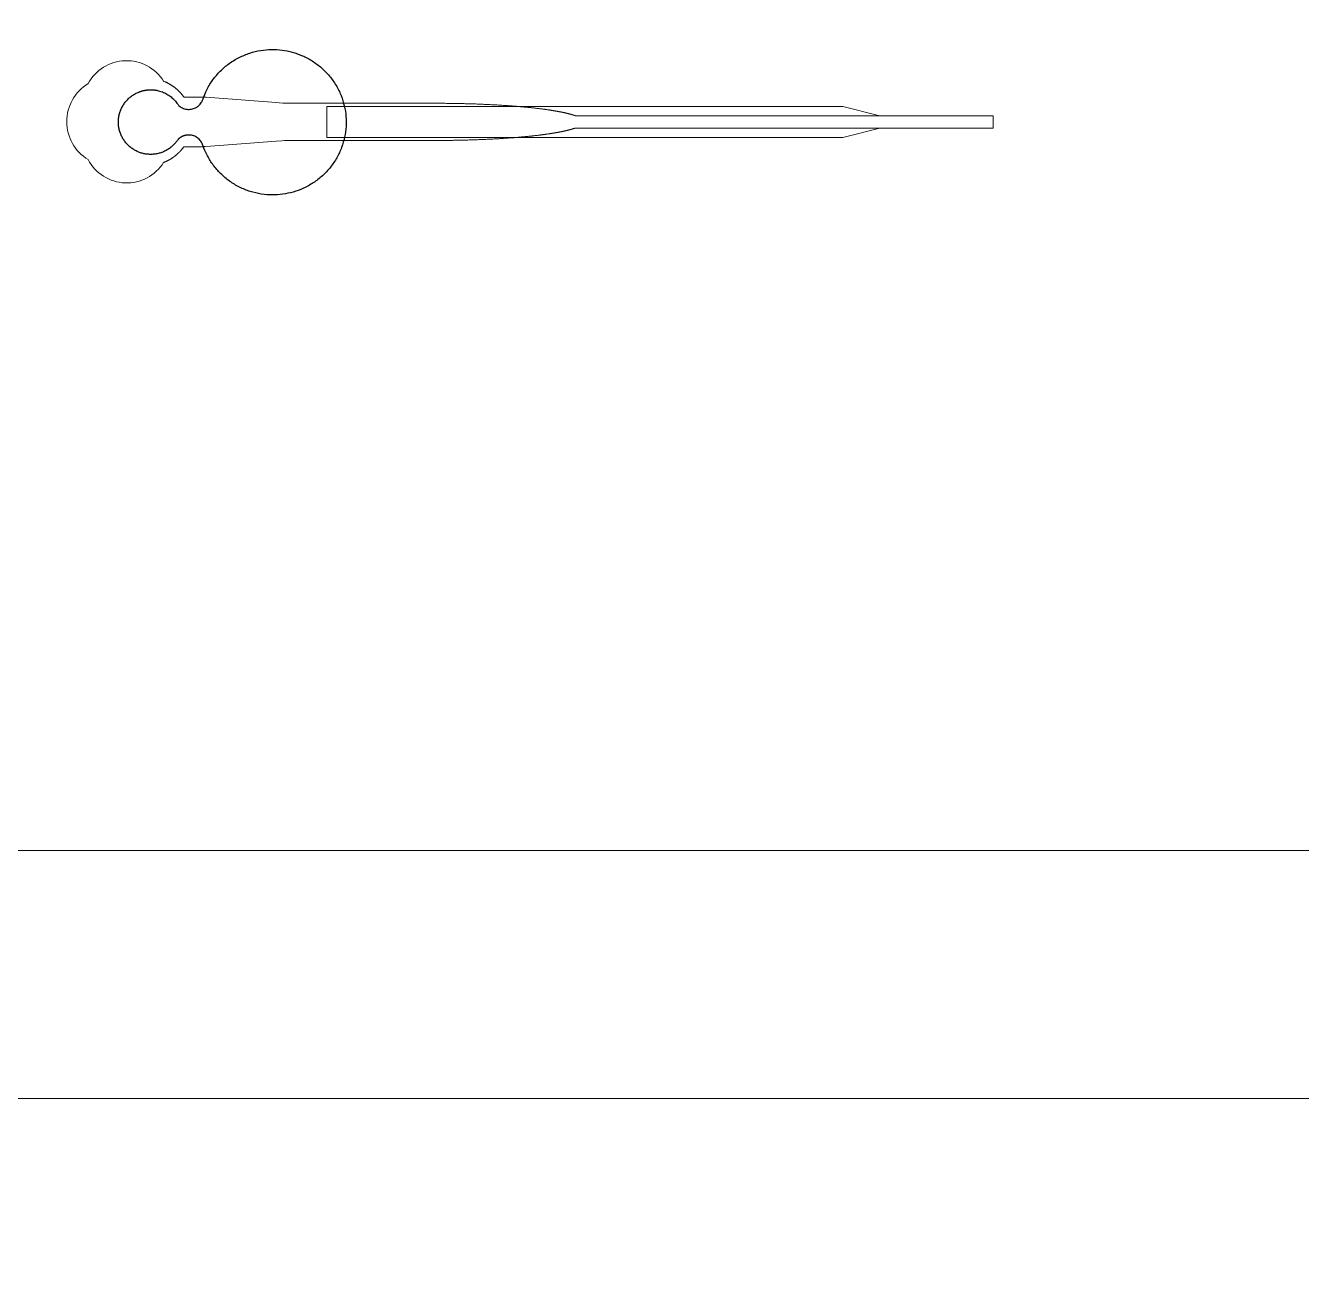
# Model space of a CAD drawing. Header units: inches. Extents: x -52997 to 52003, y -52254 to 52746.
# Drawn here: x -5149 to -4, y -20643 to -15618 of the extents above; entities that cross this region are included whole.
import ezdxf

# ---------------------------------------------------------------- set-up
doc = ezdxf.new("R2010")
doc.units = ezdxf.units.IN
doc.header["$MEASUREMENT"] = 0
doc.layers.add('1', color=1, linetype='Continuous')
doc.layers.add('2', color=140, linetype='Continuous', lineweight=0)
doc.layers.add('3', color=90, linetype='Continuous', lineweight=0)

msp = doc.modelspace()

# ---------------------------------------------------------------- linework, layer by layer
at = {"layer": '1'}
for points in [[(-16283.4, -47485.7), (0, -47485.7), (16283.4, -47485.7, 5.999107)], [(-16250, -47285.7), (0, -47285.7), (16250, -47285.7, 5.986812)], [(-13685.8, -45485.7), (0, -45485.7), (13685.8, -45485.7, 6.794322)]]:
    msp.add_lwpolyline(points, format="xyb", close=True, dxfattribs=at)
msp.add_circle((-497.2, 245.8), 52500, dxfattribs=at)
msp.add_rational_spline([(-4534.8, -16078.6), (-4512.6, -16055.5), (-4481, -16060.7), (-4449.3, -16065.9), (-4435.7, -16094.9), (-4360.3, -16335.8), (-4108.3, -16298.1), (-3856.3, -16260.4), (-3856.1, -16008.3), (-3856, -15756.1), (-4108, -15718.2), (-4360, -15680.3), (-4435.6, -15921.1), (-4448.8, -15949.6), (-4479.7, -15955.3), (-4510.5, -15961.1), (-4533.1, -15939.3), (-4584.5, -15855.9), (-4678.9, -15882), (-4773.3, -15908.1), (-4774.5, -16006), (-4775.7, -16104), (-4681.9, -16132.4), (-4588.2, -16160.8), (-4534.8, -16078.6)], [1, 0.884783429184, 1, 0.884783429184, 1, 0.758252289935, 1, 0.758252289935, 1, 0.758252289935, 1, 0.758252289935, 1, 0.888941908896, 1, 0.888941908896, 1, 0.79946124759, 1, 0.79946124759, 1, 0.79946124759, 1, 0.79946124759, 1], degree=2, knots=[0, 0, 0, 0.969535, 0.969535, 1.939069, 1.939069, 3.359405, 3.359405, 4.779741, 4.779741, 6.200078, 6.200078, 7.620414, 7.620414, 8.571947, 8.571947, 9.52348, 9.52348, 10.812277, 10.812277, 12.101074, 12.101074, 13.389871, 13.389871, 14.678668, 14.678668, 14.678668], dxfattribs=at)
at = {"layer": '2'}
for points in [[(-16283.4, -47485.7), (0, -47485.7), (16283.4, -47485.7, 5.999107)], [(-16250, -47285.7), (0, -47285.7), (16250, -47285.7, 5.986812)], [(-13685.8, -45485.7), (0, -45485.7), (13685.8, -45485.7, 6.794322)], [(-4592.1, -16170.4), (-4591.7, -16170.3), (-4590.9, -16170), (-4590, -16169.7), (-4589.2, -16169.3), (-4588.4, -16169), (-4587.5, -16168.6), (-4586.7, -16168.3), (-4585.8, -16167.9), (-4585, -16167.5), (-4584.1, -16167.2), (-4583.2, -16166.8), (-4582.4, -16166.4), (-4581.5, -16166), (-4580.7, -16165.6), (-4579.8, -16165.2), (-4579, -16164.8), (-4578.1, -16164.4), (-4577.3, -16163.9), (-4576.4, -16163.5), (-4575.5, -16163.1), (-4574.7, -16162.6), (-4573.8, -16162.2), (-4573, -16161.7), (-4572.1, -16161.3), (-4571.2, -16160.8), (-4570.4, -16160.3), (-4569.5, -16159.9), (-4568.7, -16159.4), (-4567.8, -16158.9), (-4567, -16158.4), (-4566.1, -16157.9), (-4565.3, -16157.4), (-4564.4, -16156.9), (-4563.6, -16156.4), (-4562.7, -16155.8), (-4561.9, -16155.3), (-4561, -16154.8), (-4560.2, -16154.2), (-4559.3, -16153.7), (-4558.5, -16153.1), (-4557.6, -16152.6), (-4556.8, -16152), (-4556, -16151.4), (-4555.1, -16150.9), (-4554.3, -16150.3), (-4553.5, -16149.7), (-4552.7, -16149.1), (-4551.8, -16148.5), (-4551, -16147.9), (-4550.2, -16147.3), (-4549.4, -16146.7), (-4548.6, -16146.1), (-4547.7, -16145.5), (-4546.9, -16144.8), (-4546.1, -16144.2), (-4545.3, -16143.6), (-4544.5, -16142.9), (-4543.7, -16142.3), (-4542.9, -16141.7), (-4542.2, -16141), (-4541.4, -16140.4), (-4540.6, -16139.7), (-4539.8, -16139), (-4539, -16138.4), (-4538.3, -16137.7), (-4537.5, -16137), (-4536.8, -16136.3), (-4536, -16135.7), (-4535.2, -16135), (-4534.5, -16134.3), (-4533.8, -16133.6), (-4533, -16132.9), (-4532.3, -16132.2), (-4531.5, -16131.5), (-4530.8, -16130.8), (-4530.1, -16130.1), (-4529.4, -16129.3), (-4528.7, -16128.6), (-4528, -16127.9), (-4527.3, -16127.2), (-4526.6, -16126.4), (-4525.9, -16125.7), (-4525.2, -16125), (-4524.5, -16124.3), (-4523.9, -16123.5), (-4523.2, -16122.8), (-4522.5, -16122), (-4521.9, -16121.3), (-4521.2, -16120.5), (-4520.6, -16119.8), (-4519.9, -16119), (-4519.3, -16118.3), (-4518.7, -16117.5), (-4518.1, -16116.8), (-4517.4, -16116), (-4516.8, -16115.3), (-4516.2, -16114.5), (-4515.6, -16113.7), (-4515, -16113), (-4514.5, -16112.2), (-4513.9, -16111.4), (-4513.3, -16110.7), (-4512.7, -16109.9), (-4512.2, -16109.1), (-4511.6, -16108.4), (-4511.1, -16107.6), (-4510.5, -16106.8), (-4466.9, -16106.8), (-4445.1, -16106.8), (-4434.3, -16106.8), (-4431.5, -16106.8), (-4430.2, -16106.8), (-4430.1, -16106.8), (-4430.1, -16106.8), (-4430.1, -16106.8), (-4430.1, -16106.8), (-4430.1, -16106.8), (-4430, -16106.8), (-4429.6, -16106.8), (-4429, -16106.7), (-4427.6, -16106.6), (-4424.8, -16106.4), (-4402.7, -16104.7), (-4226.1, -16091.2), (-4137.8, -16084.4), (-4115.7, -16082.7), (-4104.6, -16081.9), (-4104.3, -16081.8), (-4104.2, -16081.8), (-4104.2, -16081.8), (-4104.1, -16081.8), (-4104, -16081.8), (-4103.7, -16081.8), (-3843.2, -16081.8), (-3836.9, -16081.8), (-3824.3, -16081.8), (-3723.8, -16081.8), (-3522.8, -16081.8), (-3510.2, -16081.8), (-3503.9, -16081.8), (-3500.8, -16081.8), (-3499.2, -16081.8), (-3498.8, -16081.8), (-3498.6, -16081.8), (-3498.5, -16081.8), (-3498.5, -16081.8), (-3498.5, -16081.8), (-3498.4, -16081.8), (-3497.9, -16081.8), (-3493.3, -16081.8), (-3488.7, -16081.8), (-3484.1, -16081.8), (-3479.4, -16081.8), (-3474.8, -16081.8), (-3470.1, -16081.7), (-3465.5, -16081.7), (-3460.8, -16081.7), (-3456.1, -16081.6), (-3451.4, -16081.6), (-3446.7, -16081.6), (-3442, -16081.5), (-3437.2, -16081.4), (-3432.5, -16081.4), (-3427.7, -16081.3), (-3423, -16081.2), (-3418.2, -16081.2), (-3413.4, -16081.1), (-3408.6, -16081), (-3403.9, -16080.9), (-3399.1, -16080.8), (-3394.3, -16080.7), (-3389.5, -16080.6), (-3384.6, -16080.5), (-3379.8, -16080.3), (-3375, -16080.2), (-3370.2, -16080.1), (-3365.4, -16080), (-3360.5, -16079.8), (-3355.7, -16079.7), (-3350.9, -16079.5), (-3346, -16079.4), (-3341.2, -16079.2), (-3336.4, -16079), (-3331.5, -16078.9), (-3326.7, -16078.7), (-3321.9, -16078.5), (-3317, -16078.3), (-3312.2, -16078.1), (-3307.4, -16077.9), (-3302.6, -16077.7), (-3297.8, -16077.5), (-3293, -16077.3), (-3288.2, -16077.1), (-3283.4, -16076.8), (-3278.6, -16076.6), (-3273.8, -16076.4), (-3269.1, -16076.1), (-3264.3, -16075.9), (-3259.5, -16075.6), (-3254.8, -16075.4), (-3250.1, -16075.1), (-3245.4, -16074.8), (-3240.6, -16074.6), (-3236, -16074.3), (-3231.3, -16074), (-3226.6, -16073.7), (-3221.9, -16073.4), (-3217.3, -16073.1), (-3212.7, -16072.8), (-3208.1, -16072.5), (-3203.5, -16072.1), (-3198.9, -16071.8), (-3196.6, -16071.6), (-3194.4, -16071.5), (-3192.1, -16071.3), (-3189.8, -16071.1), (-3187.6, -16071), (-3185.3, -16070.8), (-3183.1, -16070.6), (-3180.8, -16070.5), (-3178.6, -16070.3), (-3176.3, -16070.1), (-3174.1, -16069.9), (-3171.9, -16069.7), (-3169.7, -16069.6), (-3167.4, -16069.4), (-3165.2, -16069.2), (-3163, -16069), (-3160.8, -16068.8), (-3158.6, -16068.6), (-3156.5, -16068.5), (-3154.3, -16068.3), (-3152.1, -16068.1), (-3149.9, -16067.9), (-3147.8, -16067.7), (-3145.6, -16067.5), (-3143.5, -16067.3), (-3141.3, -16067.1), (-3139.2, -16066.9), (-3137, -16066.7), (-3134.9, -16066.5), (-3132.8, -16066.3), (-3130.7, -16066.1), (-3128.6, -16065.9), (-3126.5, -16065.7), (-3124.4, -16065.5), (-3122.3, -16065.3), (-3120.2, -16065.1), (-3118.2, -16064.8), (-3116.1, -16064.6), (-3114, -16064.4), (-3112, -16064.2), (-3110, -16064), (-3107.9, -16063.8), (-3105.9, -16063.5), (-3103.9, -16063.3), (-3101.9, -16063.1), (-3099.9, -16062.9), (-3097.9, -16062.7), (-3095.9, -16062.4), (-3093.9, -16062.2), (-3091.9, -16062), (-3090, -16061.8), (-3088, -16061.5), (-3086, -16061.3), (-3084.1, -16061.1), (-3082.2, -16060.8), (-3080.3, -16060.6), (-3078.3, -16060.4), (-3076.4, -16060.1), (-3074.5, -16059.9), (-3072.6, -16059.7), (-3070.8, -16059.4), (-3068.9, -16059.2), (-3067, -16058.9), (-3065.2, -16058.7), (-3063.3, -16058.5), (-3061.5, -16058.2), (-3059.6, -16058), (-3057.8, -16057.7), (-3056, -16057.5), (-3054.2, -16057.2), (-3052.4, -16057), (-3050.6, -16056.7), (-3048.8, -16056.5), (-3047.1, -16056.2), (-3045.3, -16056), (-3043.6, -16055.7), (-3041.8, -16055.5), (-3040.1, -16055.2), (-3038.4, -16055), (-3036.7, -16054.7), (-3035, -16054.5), (-3033.3, -16054.2), (-3031.6, -16053.9), (-3029.9, -16053.7), (-3028.3, -16053.4), (-3026.6, -16053.2), (-3025, -16052.9), (-3023.3, -16052.6), (-3021.7, -16052.4), (-3020.1, -16052.1), (-3018.5, -16051.8), (-3016.9, -16051.6), (-3015.3, -16051.3), (-3013.7, -16051), (-3012.2, -16050.8), (-3010.6, -16050.5), (-3009.1, -16050.2), (-3007.6, -16050), (-3006, -16049.7), (-3004.5, -16049.4), (-3003, -16049.1), (-3001.5, -16048.9), (-3000, -16048.6), (-2998.6, -16048.3), (-2997.1, -16048), (-2995.7, -16047.8), (-2994.2, -16047.5), (-2992.8, -16047.2), (-2991.4, -16046.9), (-2990, -16046.6), (-2988.6, -16046.4), (-2987.2, -16046.1), (-2985.8, -16045.8), (-2984.4, -16045.5), (-2983.1, -16045.2), (-2981.7, -16044.9), (-2980.4, -16044.7), (-2979.1, -16044.4), (-2977.8, -16044.1), (-2976.5, -16043.8), (-2975.2, -16043.5), (-2973.9, -16043.2), (-2972.6, -16043), (-2971.4, -16042.7), (-2970.1, -16042.4), (-2968.9, -16042.1), (-2967.7, -16041.8), (-2966.5, -16041.5), (-2965.3, -16041.2), (-2964.1, -16040.9), (-2962.9, -16040.6), (-2961.7, -16040.3), (-2960.5, -16040.1), (-2959.4, -16039.8), (-2958.3, -16039.5), (-2957.1, -16039.2), (-2956, -16038.9), (-2954.9, -16038.6), (-2953.8, -16038.3), (-2952.7, -16038), (-2951.7, -16037.7), (-2950.6, -16037.4), (-2949.6, -16037.1), (-2948.5, -16036.8), (-2947.5, -16036.5), (-2946.5, -16036.2), (-2945.5, -16035.9), (-2944.5, -16035.6), (-2943.5, -16035.3), (-2942.5, -16035), (-2941.6, -16034.7), (-2940.6, -16034.4), (-2939.7, -16034.1), (-2938.7, -16033.8), (-2937.8, -16033.5), (-2936.9, -16033.2), (-2936, -16032.9), (-2935.1, -16032.6), (-2934.3, -16032.3), (-2932.9, -16031.9), (-1247.2, -16032), (-1247.2, -15981.8), (-2932.8, -15981.8), (-2933.1, -15981.7), (-2933.9, -15981.4), (-2934.8, -15981.1), (-2935.7, -15980.8), (-2936.6, -15980.5), (-2937.5, -15980.2), (-2938.4, -15979.9), (-2939.3, -15979.6), (-2940.3, -15979.3), (-2941.2, -15979), (-2942.2, -15978.7), (-2943.1, -15978.4), (-2944.1, -15978.1), (-2945.1, -15977.8), (-2946.1, -15977.5), (-2947.1, -15977.2), (-2948.2, -15976.9), (-2949.2, -15976.6), (-2950.2, -15976.3), (-2951.3, -15976.1), (-2952.4, -15975.8), (-2953.5, -15975.5), (-2954.6, -15975.2), (-2955.7, -15974.9), (-2956.8, -15974.6), (-2957.9, -15974.3), (-2959, -15974), (-2960.2, -15973.7), (-2961.3, -15973.4), (-2962.5, -15973.1), (-2963.7, -15972.8), (-2964.9, -15972.5), (-2966.1, -15972.2), (-2967.3, -15971.9), (-2968.5, -15971.7), (-2969.8, -15971.4), (-2971, -15971.1), (-2972.3, -15970.8), (-2973.5, -15970.5), (-2974.8, -15970.2), (-2976.1, -15969.9), (-2977.4, -15969.6), (-2978.7, -15969.4), (-2980.1, -15969.1), (-2981.4, -15968.8), (-2982.7, -15968.5), (-2984.1, -15968.2), (-2985.5, -15967.9), (-2986.8, -15967.7), (-2988.2, -15967.4), (-2989.6, -15967.1), (-2991, -15966.8), (-2992.4, -15966.5), (-2993.9, -15966.3), (-2995.3, -15966), (-2996.8, -15965.7), (-2998.2, -15965.4), (-2999.7, -15965.1), (-3001.2, -15964.9), (-3002.7, -15964.6), (-3004.2, -15964.3), (-3005.7, -15964), (-3007.2, -15963.8), (-3008.7, -15963.5), (-3010.3, -15963.2), (-3011.8, -15963), (-3013.4, -15962.7), (-3015, -15962.4), (-3016.6, -15962.2), (-3018.1, -15961.9), (-3019.7, -15961.6), (-3021.4, -15961.4), (-3023, -15961.1), (-3024.6, -15960.8), (-3026.3, -15960.6), (-3027.9, -15960.3), (-3029.6, -15960), (-3031.2, -15959.8), (-3032.9, -15959.5), (-3034.6, -15959.3), (-3036.3, -15959), (-3038, -15958.7), (-3039.7, -15958.5), (-3041.5, -15958.2), (-3043.2, -15958), (-3045, -15957.7), (-3046.7, -15957.5), (-3048.5, -15957.2), (-3050.3, -15957), (-3052, -15956.7), (-3053.8, -15956.5), (-3055.6, -15956.2), (-3057.4, -15956), (-3059.3, -15955.7), (-3061.1, -15955.5), (-3062.9, -15955.2), (-3064.8, -15955), (-3066.6, -15954.8), (-3068.5, -15954.5), (-3070.4, -15954.3), (-3072.3, -15954), (-3074.1, -15953.8), (-3076, -15953.6), (-3077.9, -15953.3), (-3079.9, -15953.1), (-3081.8, -15952.9), (-3083.7, -15952.6), (-3085.7, -15952.4), (-3087.6, -15952.2), (-3089.6, -15951.9), (-3091.5, -15951.7), (-3093.5, -15951.5), (-3095.5, -15951.3), (-3097.5, -15951), (-3099.4, -15950.8), (-3101.4, -15950.6), (-3103.5, -15950.4), (-3105.5, -15950.2), (-3107.5, -15949.9), (-3109.5, -15949.7), (-3111.6, -15949.5), (-3113.6, -15949.3), (-3115.7, -15949.1), (-3117.7, -15948.9), (-3119.8, -15948.7), (-3121.9, -15948.4), (-3123.9, -15948.2), (-3126, -15948), (-3128.1, -15947.8), (-3130.2, -15947.6), (-3132.3, -15947.4), (-3134.4, -15947.2), (-3136.6, -15947), (-3138.7, -15946.8), (-3140.8, -15946.6), (-3143, -15946.4), (-3145.1, -15946.2), (-3147.3, -15946), (-3149.4, -15945.8), (-3151.6, -15945.6), (-3153.8, -15945.4), (-3155.9, -15945.3), (-3158.1, -15945.1), (-3160.3, -15944.9), (-3162.5, -15944.7), (-3164.7, -15944.5), (-3166.9, -15944.3), (-3169.1, -15944.1), (-3171.3, -15944), (-3173.5, -15943.8), (-3175.8, -15943.6), (-3178, -15943.4), (-3180.2, -15943.2), (-3182.5, -15943.1), (-3184.7, -15942.9), (-3187, -15942.7), (-3189.2, -15942.6), (-3191.5, -15942.4), (-3193.7, -15942.2), (-3196, -15942.1), (-3200.6, -15941.7), (-3205.1, -15941.4), (-3209.7, -15941.1), (-3214.3, -15940.8), (-3218.9, -15940.5), (-3223.6, -15940.2), (-3228.2, -15939.9), (-3232.9, -15939.6), (-3237.5, -15939.3), (-3242.2, -15939), (-3246.9, -15938.7), (-3251.6, -15938.5), (-3256.3, -15938.2), (-3261.1, -15937.9), (-3265.8, -15937.7), (-3270.6, -15937.5), (-3275.3, -15937.2), (-3280.1, -15937), (-3284.8, -15936.7), (-3289.6, -15936.5), (-3294.4, -15936.3), (-3299.2, -15936.1), (-3304, -15935.9), (-3308.8, -15935.7), (-3313.6, -15935.5), (-3318.4, -15935.3), (-3323.2, -15935.1), (-3328, -15934.9), (-3332.8, -15934.7), (-3337.6, -15934.6), (-3342.4, -15934.4), (-3347.2, -15934.3), (-3352, -15934.1), (-3356.8, -15933.9), (-3361.6, -15933.8), (-3366.4, -15933.7), (-3371.3, -15933.5), (-3376, -15933.4), (-3380.8, -15933.3), (-3385.6, -15933.2), (-3390.4, -15933.1), (-3395.2, -15932.9), (-3400, -15932.8), (-3404.7, -15932.8), (-3409.5, -15932.7), (-3414.2, -15932.6), (-3419, -15932.5), (-3423.7, -15932.4), (-3428.5, -15932.3), (-3433.2, -15932.3), (-3437.9, -15932.2), (-3442.6, -15932.2), (-3447.3, -15932.1), (-3452, -15932.1), (-3456.6, -15932), (-3461.3, -15932), (-3465.9, -15931.9), (-3470.6, -15931.9), (-3475.2, -15931.9), (-3479.8, -15931.9), (-3484.4, -15931.9), (-3486.7, -15931.8), (-3487.3, -15931.8), (-3487.6, -15931.8), (-3487.7, -15931.8), (-3487.9, -15931.8), (-3489.5, -15931.8), (-3495.9, -15931.8), (-3508.6, -15931.8), (-3559.6, -15931.8), (-3763.5, -15931.8), (-3814.5, -15931.8), (-3840, -15931.8), (-3846.4, -15931.8), (-3848, -15931.8), (-4103.7, -15931.8), (-4104.1, -15931.8), (-4104.2, -15931.8), (-4104.2, -15931.8), (-4104.3, -15931.8), (-4104.3, -15931.8), (-4104.7, -15931.8), (-4106.1, -15931.7), (-4111.6, -15931.3), (-4155.8, -15927.9), (-4244.1, -15921.1), (-4420.7, -15907.6), (-4426.2, -15907.1), (-4429, -15906.9), (-4429.7, -15906.9), (-4430, -15906.8), (-4430.1, -15906.8), (-4430.1, -15906.8), (-4430.1, -15906.8), (-4430.1, -15906.8), (-4430.1, -15906.8), (-4430.2, -15906.8), (-4430.5, -15906.8), (-4433.2, -15906.8), (-4438.7, -15906.8), (-4449.6, -15906.8), (-4471.4, -15906.8), (-4493.2, -15906.8), (-4504.1, -15906.8), (-4509.5, -15906.8), (-4510.2, -15906.8), (-4510.4, -15906.8), (-4510.5, -15906.8), (-4510.5, -15906.8), (-4510.5, -15906.8), (-4510.5, -15906.8), (-4510.5, -15906.8), (-4510.9, -15906.2), (-4511.7, -15905.1), (-4512.5, -15904), (-4513.4, -15902.9), (-4514.2, -15901.8), (-4515.1, -15900.6), (-4515.9, -15899.5), (-4516.8, -15898.4), (-4517.7, -15897.3), (-4518.6, -15896.2), (-4519.5, -15895.1), (-4520.4, -15894), (-4521.4, -15892.9), (-4522.3, -15891.8), (-4523.3, -15890.7), (-4524.3, -15889.6), (-4525.2, -15888.5), (-4526.2, -15887.5), (-4527.3, -15886.4), (-4528.3, -15885.3), (-4529.3, -15884.3), (-4530.4, -15883.2), (-4531.4, -15882.2), (-4532.5, -15881.1), (-4533.6, -15880.1), (-4534.7, -15879), (-4535.8, -15878), (-4536.9, -15877), (-4538.1, -15876), (-4539.2, -15875), (-4540.4, -15874), (-4541.5, -15873), (-4542.7, -15872), (-4543.9, -15871), (-4545.1, -15870.1), (-4546.3, -15869.1), (-4547.5, -15868.2), (-4548.8, -15867.2), (-4550, -15866.3), (-4551.3, -15865.4), (-4552.5, -15864.5), (-4553.8, -15863.6), (-4555.1, -15862.7), (-4556.3, -15861.8), (-4557.6, -15861), (-4558.9, -15860.1), (-4560.3, -15859.3), (-4561.6, -15858.4), (-4562.9, -15857.6), (-4564.2, -15856.8), (-4565.6, -15856), (-4566.9, -15855.2), (-4568.3, -15854.4), (-4569.7, -15853.6), (-4571, -15852.9), (-4572.4, -15852.1), (-4573.8, -15851.4), (-4575.2, -15850.7), (-4576.6, -15850), (-4578, -15849.3), (-4579.4, -15848.6), (-4580.8, -15848), (-4582.2, -15847.3), (-4583.6, -15846.7), (-4585, -15846.1), (-4586.5, -15845.5), (-4587.9, -15844.9), (-4589.3, -15844.3), (-4590.8, -15843.7), (-4592, -15843.2, 0.576044), (-4896.6, -15852.6, 0.560065), (-4896.6, -16159.1, 0.578435)]]:
    msp.add_lwpolyline(points, format="xyb", close=True, dxfattribs=at)
for points in [[(32452, 18302.2), (32452, -19945.5), (-32548, -19945.5), (-32548, 18302.2)], [(31452, 17302.2), (31452, -18945.5), (-31548, -18945.5), (-31548, 17302.2)]]:
    msp.add_lwpolyline(points, close=True, dxfattribs=at)
msp.add_lwpolyline([(-3847.9, -16081.8), (-3846.3, -16081.8), (-3843.2, -16081.8)], dxfattribs=at)
msp.add_circle((-497.2, 245.8), 52500, dxfattribs=at)
at = {"layer": '3'}
for points in [[(-16283.4, -47485.7), (0, -47485.7), (16283.4, -47485.7, 5.999107)], [(-16283.4, -47485.7), (0, -47485.7), (16283.4, -47485.7, 5.999107)], [(-16250, -47285.7), (0, -47285.7), (16250, -47285.7, 5.986812)], [(-16250, -47285.7), (0, -47285.7), (16250, -47285.7, 5.986812)], [(-13685.8, -45485.7), (0, -45485.7), (13685.8, -45485.7, 6.794322)], [(-13685.8, -45485.7), (0, -45485.7), (13685.8, -45485.7, 6.794322)]]:
    msp.add_lwpolyline(points, format="xyb", close=True, dxfattribs=at)
msp.add_lwpolyline([(-3933.6, -15944.3), (-1854.1, -15944.3), (-1704.1, -15981.8), (-1247.2, -15981.8), (-1247.2, -16031.8), (-1704.1, -16031.8), (-1854.1, -16069.3), (-3933.6, -16069.3)], close=True, dxfattribs=at)
msp.add_circle((-497.2, 245.8), 52500, dxfattribs=at)
msp.add_circle((-497.2, 245.8), 52500, dxfattribs=at)

doc.saveas('drawing.dxf')
